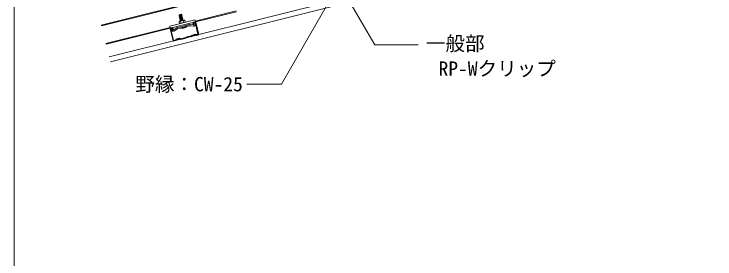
# Model space of a CAD drawing. Units: millimetres, scale not verified. Extents: x -2895 to 2955, y -2104 to 2057.
# Drawn here: x 75 to 1418, y -106 to 364 of the extents above; entities that cross this region are included whole.
import ezdxf
from ezdxf.enums import TextEntityAlignment as Align

# ---------------------------------------------------------------- set-up
doc = ezdxf.new("R2010")
doc.units = ezdxf.units.MM
doc.header["$LTSCALE"] = 15
for name, color, linetype, lineweight in [('3-2_野縁受け', 3, 'Continuous', 18), ('3-3_野縁', 2, 'Continuous', 25), ('3-6_文字', 7, 'Continuous', 18), ('3-8_パネル', 7, 'Continuous', 18), ('3-A_クリップ', 7, 'Continuous', 18), ('3-F', 3, 'Continuous', 18)]:
    doc.layers.add(name, color=color, linetype=linetype, lineweight=lineweight)
doc.styles.add('ＭＳ ゴシック', font='')
doc.styles.get('ＭＳ ゴシック').set_extended_font_data('MS Gothic')

msp = doc.modelspace()

# ---------------------------------------------------------------- linework, layer by layer
at = {"layer": '3-2_野縁受け'}
for p, q in [((242.01, 342.54), (491.63, 404.94)), ((242.4, 340.99), (492.02, 403.39)), ((422.21, 350.07), (500.46, 369.63)), ((422.6, 348.52), (500.84, 368.08)), ((250.84, 307.23), (373.73, 337.95)), ((251.22, 305.67), (374.12, 336.4))]:
    msp.add_line(p, q, dxfattribs=at)
at = {"layer": '3-3_野縁'}
for p, q in [((377.97, 337.36), (375.06, 336.63)), ((378.09, 336.88), (375.18, 336.15)), ((379.19, 334.57), (378.7, 336.51)), ((379.67, 334.69), (379.19, 336.63)), ((418.48, 344.4), (417.99, 346.34)), ((418.96, 344.52), (418.48, 346.46)), ((418.96, 344.52), (418.48, 344.4)), ((418.72, 347.55), (421.63, 348.28)), ((418.84, 347.06), (421.75, 347.79)), ((427.93, 325.16), (422.36, 347.43)), ((422.84, 347.55), (428.41, 325.28)), ((374.33, 335.42), (379.9, 313.15)), ((380.39, 313.27), (374.82, 335.54)), ((379.19, 334.57), (379.67, 334.69)), ((415.38, 322.34), (414.87, 321.48)), ((422.6, 323.78), (423.46, 323.27)), ((422.6, 323.78), (423.46, 323.27)), ((422.86, 324.21), (423.72, 323.69)), ((423.72, 323.69), (422.86, 324.21)), ((427.57, 324.51), (424.09, 323.64)), ((427.57, 324.51), (424.09, 323.64)), ((424.22, 323.15), (427.69, 324.02)), ((424.22, 323.15), (427.69, 324.02)), ((381, 312.87), (384.48, 313.73)), ((381, 312.87), (384.48, 313.73)), ((384.6, 313.25), (381.13, 312.38)), ((384.6, 313.25), (381.13, 312.38)), ((385.3, 314.82), (384.79, 313.96)), ((384.79, 313.96), (385.3, 314.82)), ((385.73, 314.56), (385.22, 313.71)), ((385.73, 314.56), (385.22, 313.71)), ((392.52, 316.26), (393.38, 315.75)), ((392.78, 316.69), (393.64, 316.17)), ((394.02, 316.12), (404.29, 318.69)), ((394.14, 315.63), (404.41, 318.2)), ((414.56, 321.25), (404.29, 318.69)), ((414.68, 320.77), (404.41, 318.2)), ((415.81, 322.08), (415.3, 321.22))]:
    msp.add_line(p, q, dxfattribs=at)
for centre, radius, start, end in [((375.3, 335.66), 1, 104.03923, 194.03923), ((375.3, 335.66), 0.5, 104.03923, 194.03923), ((378.21, 336.39), 1, 14.03923, 104.03923), ((378.21, 336.39), 0.5, 14.03923, 104.03923), ((418.96, 346.58), 1, 104.03324, 194.03324), ((418.96, 346.58), 0.5, 104.03324, 194.03324), ((421.87, 347.31), 1, 14.03324, 104.03324), ((421.87, 347.31), 0.5, 14.03324, 104.03324), ((415.81, 322.08), 0.5, 60.43343, 149.03626), ((416.7, 323.66), 1.81, 240.43343, 327.63907), ((416.7, 323.66), 1.31, 240.43343, 327.63907), ((418.24, 322.69), 0.5, 50.90615, 157.16636), ((418.24, 322.69), 0.5, 50.90615, 147.63907), ((419.02, 323.66), 1.25, 230.90615, 337.16636), ((419.02, 323.66), 0.75, 230.90615, 337.16636), ((420.18, 323.17), 0.5, 60.43343, 157.16636), ((421.07, 324.75), 1.81, 240.43343, 327.63907), ((421.07, 324.75), 1.31, 240.43343, 327.63907), ((422.6, 323.78), 0.5, 59.03624, 147.63907), ((423.97, 324.12), 1, 239.03626, 284.03624), ((423.97, 324.12), 1, 239.03624, 284.03624), ((423.97, 324.12), 0.5, 239.03626, 284.03624), ((423.97, 324.12), 0.5, 239.03624, 284.03624), ((427.45, 324.99), 0.5, 284.03621, 16.56025), ((427.45, 324.99), 0.5, 284.03624, 16.56025), ((427.45, 324.99), 1, 284.03621, 16.56025), ((427.45, 324.99), 1, 284.03624, 16.56025), ((380.88, 313.35), 1, 191.51224, 284.03624), ((380.88, 313.35), 1, 191.51224, 284.03624), ((380.88, 313.35), 0.5, 191.51224, 284.03624), ((380.88, 313.35), 0.5, 191.51224, 284.03624), ((384.36, 314.22), 0.5, 284.03624, 329.03623), ((384.36, 314.22), 0.5, 284.03623, 329.03623), ((384.36, 314.22), 1, 284.03624, 329.03623), ((384.36, 314.22), 1, 284.03624, 329.03624), ((385.73, 314.56), 0.5, 60.43341, 149.03624), ((386.63, 316.14), 1.81, 240.43341, 327.63906), ((386.63, 316.14), 1.31, 240.43341, 327.63906), ((388.16, 315.17), 0.5, 50.90613, 147.63906), ((388.95, 316.14), 1.25, 230.90613, 337.16634), ((388.95, 316.14), 0.75, 230.90613, 337.16634), ((390.1, 315.65), 0.5, 60.43341, 157.16634), ((390.1, 315.65), 0.5, 50.90613, 157.16634), ((390.99, 317.23), 1.81, 240.43341, 327.63906), ((390.99, 317.23), 1.31, 240.43341, 327.63906), ((392.52, 316.26), 0.5, 59.03623, 147.63906), ((393.9, 316.6), 1, 239.03624, 284.03624), ((393.9, 316.6), 0.5, 239.03624, 284.03624), ((414.44, 321.74), 0.5, 284.03624, 329.03624), ((414.44, 321.74), 1, 284.03624, 329.03624)]:
    msp.add_arc(centre, radius, start, end, dxfattribs=at)
at = {"layer": '3-6_文字'}
for p, q in [((700.5, 417.53), (765.85, 304.34)), ((679.66, 389.99), (587.23, 229.29)), ((765.85, 304.34), (849.41, 304.34)), ((520.96, 229.29), (587.23, 229.29))]:
    msp.add_line(p, q, dxfattribs=at)
at = {"layer": '3-8_パネル'}
for p, q in [((257.29, 281.42), (2617.87, 871.57)), ((259.59, 272.2), (2620.17, 862.35))]:
    msp.add_line(p, q, dxfattribs=at)
at = {"layer": '3-A_クリップ'}
for p, q in [((391.15, 362.09), (395.52, 363.18)), ((396.28, 363.21), (395.52, 363.18)), ((398.43, 351.53), (395.52, 363.15)), ((373.08, 340.55), (421.56, 352.67)), ((396.52, 362.24), (390.91, 359.96)), ((390.91, 359.96), (391.73, 359.76)), ((394.06, 350.43), (391.15, 362.09)), ((396.77, 361.27), (391.15, 358.99)), ((391.15, 358.99), (391.97, 358.79)), ((391.6, 349.65), (391.2, 349.31)), ((391.6, 349.65), (391.2, 349.31)), ((397.01, 360.3), (391.39, 358.02)), ((391.39, 358.02), (392.22, 357.82)), ((397.25, 359.33), (391.64, 357.05)), ((391.64, 357.05), (392.46, 356.85)), ((397.49, 358.36), (391.88, 356.08)), ((391.88, 356.08), (392.7, 355.88)), ((391.88, 349.89), (400.61, 352.07)), ((397.74, 357.39), (392.12, 355.11)), ((392.12, 355.11), (392.94, 354.91)), ((392.25, 349.89), (393.94, 349.89)), ((392.25, 349.89), (393.94, 349.89)), ((397.98, 356.42), (392.36, 354.14)), ((392.36, 354.14), (393.19, 353.94)), ((398.22, 355.45), (392.61, 353.17)), ((392.61, 353.17), (393.43, 352.97)), ((398.46, 354.48), (392.85, 352.2)), ((392.85, 352.2), (393.67, 352)), ((398.95, 352.54), (393.26, 350.24)), ((393.94, 349.89), (393.95, 349.87)), ((393.95, 349.87), (394.91, 346.01)), ((396.52, 362.24), (395.7, 362.44)), ((396.77, 361.27), (395.94, 361.47)), ((397.01, 360.3), (396.19, 360.5)), ((397.25, 359.33), (396.43, 359.53)), ((397.49, 358.36), (396.67, 358.56)), ((397.74, 357.39), (396.91, 357.59)), ((397.98, 356.42), (397.16, 356.62)), ((398.22, 355.45), (397.4, 355.65)), ((398.46, 354.48), (397.64, 354.68)), ((398.71, 353.51), (397.88, 353.71)), ((398.95, 352.54), (398.13, 352.74)), ((398.5, 351.14), (398.79, 351.11)), ((398.5, 351.14), (398.79, 351.11)), ((400.29, 351.9), (398.79, 351.11)), ((400.29, 351.9), (398.79, 351.11)), ((398.79, 351.11), (399.76, 347.22)), ((400.97, 351.99), (401.48, 351.88)), ((400.97, 351.99), (401.48, 351.88)), ((401.82, 351.34), (402.67, 347.95)), ((421.56, 352.67), (422.61, 348.5)), ((373.08, 340.55), (374.13, 336.38)), ((374.13, 336.38), (422.61, 348.5)), ((377.48, 336.2), (375.57, 334.91)), ((377.48, 336.2), (375.57, 334.91)), ((379.83, 332.72), (377.48, 336.2)), ((379.83, 332.72), (377.48, 336.2)), ((387.2, 337.7), (379.83, 332.72)), ((386.75, 339.53), (387.2, 337.7)), ((387.2, 337.7), (398.84, 340.61)), ((399.4, 338.38), (388.52, 335.66)), ((391.15, 348.68), (392, 345.28)), ((392, 345.28), (402.67, 347.95)), ((406.19, 340.08), (392.61, 336.68)), ((410.47, 343.52), (398.84, 340.61)), ((410.47, 343.52), (398.84, 340.61)), ((410.47, 343.52), (398.84, 340.61)), ((399.4, 338.38), (410.27, 341.1)), ((399.4, 338.38), (408.84, 340.74)), ((399.4, 338.38), (408.27, 340.6)), ((408.6, 340.68), (410.27, 341.1)), ((409.08, 340.8), (410.93, 341.26)), ((410.03, 345.36), (410.49, 343.52)), ((410.47, 343.52), (418.31, 342.7)), ((414.37, 340.9), (410.93, 341.26)), ((419.08, 340.41), (413.58, 340.99)), ((418, 342.73), (419.33, 342.59)), ((419.33, 342.59), (419.4, 346.79)), ((419.4, 346.79), (421.7, 346.75)), ((421.63, 342.66), (421.7, 346.75)), ((377.86, 331.52), (375.57, 334.91)), ((377.53, 332.02), (375.57, 334.91)), ((381.07, 330.91), (387.86, 335.49)), ((388.52, 335.66), (387.86, 335.49))]:
    msp.add_line(p, q, dxfattribs=at)
for points in [[(396.28, 363.21), (390.67, 360.93), (391.49, 360.73)], [(398.71, 353.51), (393.09, 351.23), (393.91, 351.03)]]:
    msp.add_lwpolyline(points, dxfattribs=at)
for centre, radius, start, end in [((392.12, 348.92), 1, 104.03624, 194.03624), ((392.25, 348.89), 1, 89.97824, 130.63829), ((392.25, 348.89), 1, 89.97824, 130.63829), ((397.82, 344.67), 6.5, 84.05439, 126.65609), ((397.82, 344.67), 6.5, 84.05439, 126.65609), ((400.76, 351.02), 1, 77.77092, 117.89646), ((400.76, 351.02), 1, 77.77092, 117.89646), ((400.85, 351.1), 1, 14.03624, 104.03624), ((396, 351.96), 15.65, 257.47118, 310.60129), ((419.33, 342.7), 2.3, 259.03624, 359.03624), ((379.77, 332.81), 2.3, 214.03621, 314.03623)]:
    msp.add_arc(centre, radius, start, end, dxfattribs=at)
at = {"layer": '3-F'}
msp.add_line((74.86, 1475.61), (74.86, -1756.68), dxfattribs=at)

# ---------------------------------------------------------------- texts
at = {"layer": '3-6_文字', "style": 'ＭＳ ゴシック'}
for s, p in [('一般部', (863.94, 285.2)), ('RP-Wクリップ', (888.16, 237.05)), ('野縁：CW-25', (307.24, 207.24))]:
    msp.add_text(s, height=27.49, dxfattribs=at).set_placement(p, align=Align.BOTTOM_LEFT)

doc.saveas('drawing.dxf')
